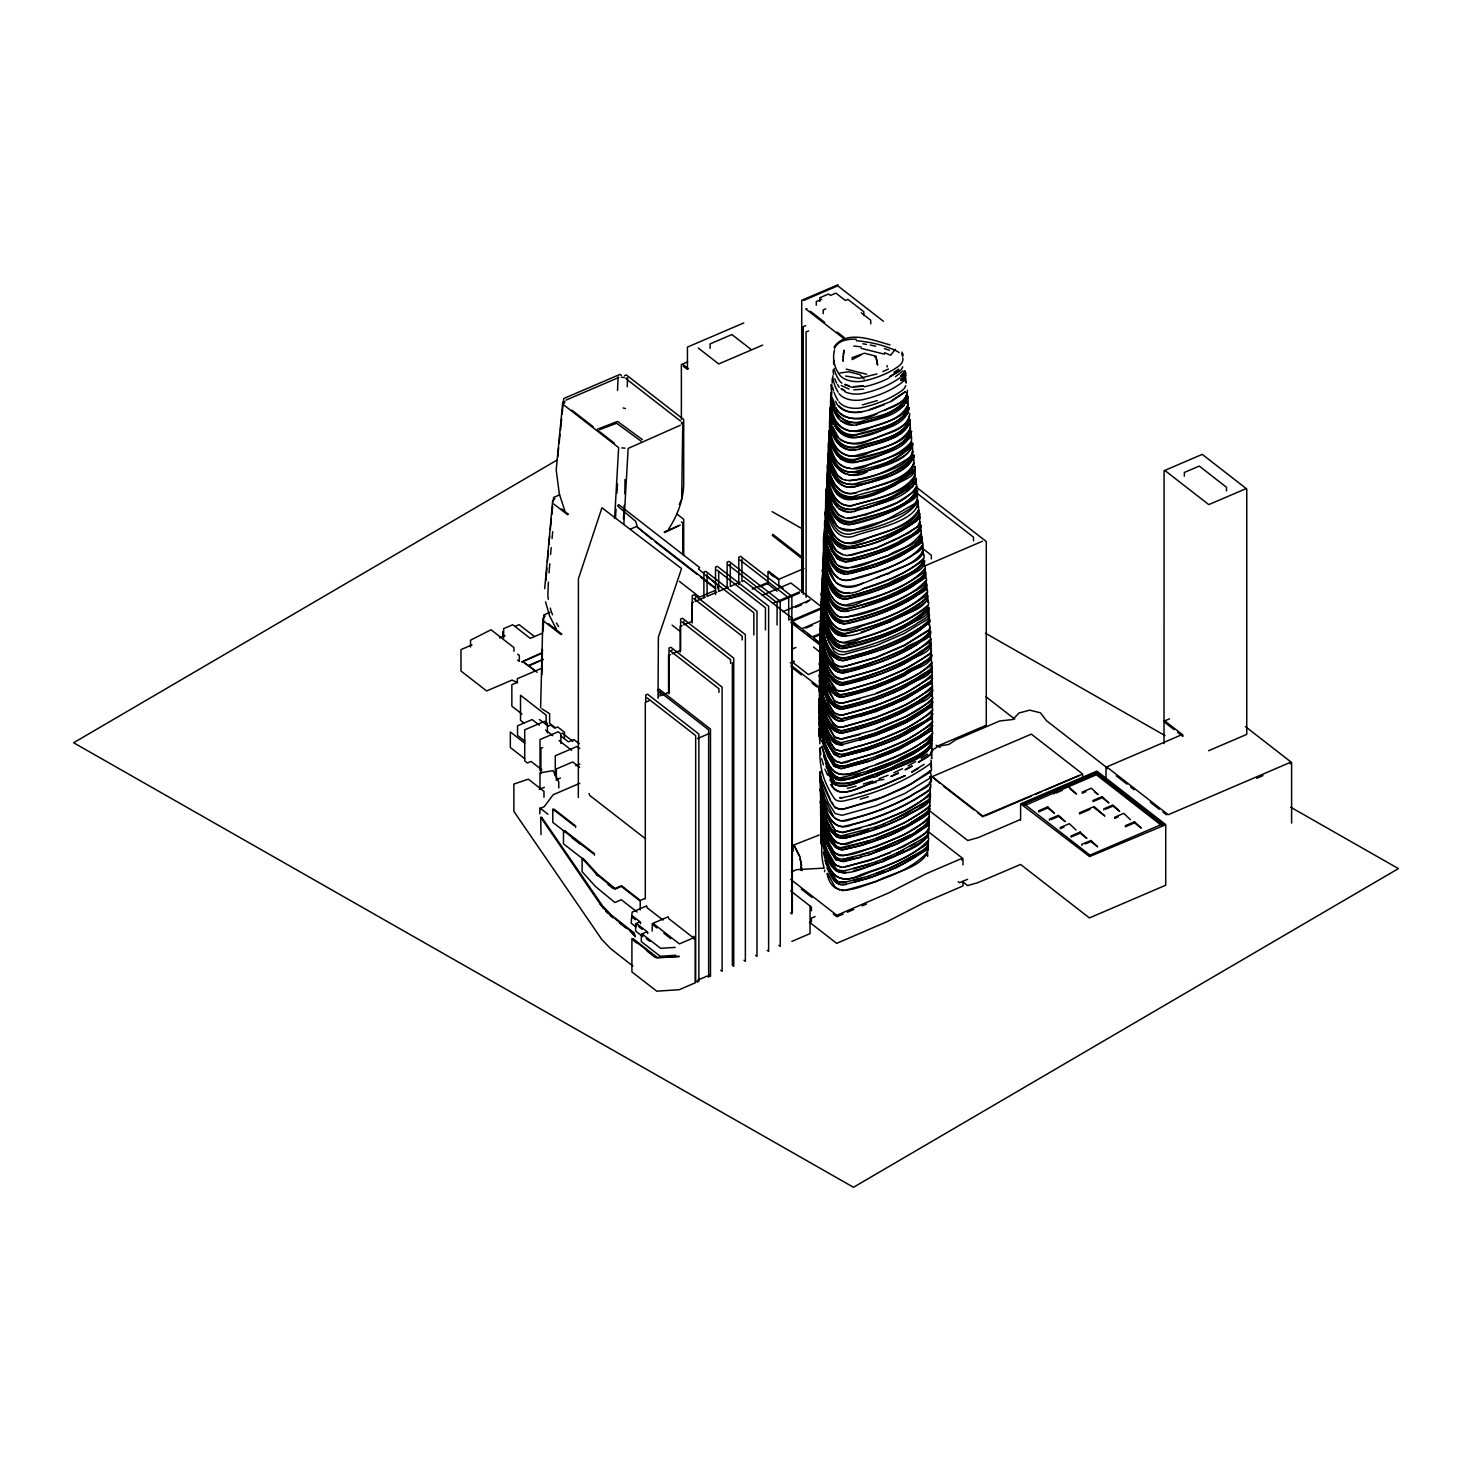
<?xml version="1.0" encoding="UTF-8"?>
<svg xmlns="http://www.w3.org/2000/svg" width="1472" height="1472" viewBox="0 0 1472 1472"><rect width="100%" height="100%" fill="white"/><g stroke="black" fill="none" stroke-linecap="round" stroke-linejoin="round"><path stroke-width="1.5" d="M800.915 869.124L800.915 866.677L800.915 870.375M540.61 707.774L542.892 618.59L545.174 615.977M541.788 674.93L542.45 649.189M820.217 623.631C820.272 641.369 820.953 678.022 842.26 682.603C868.572 676.973 894.203 667.515 917.35 653.715C921.914 649.318 932.972 647.625 930.543 639.142C907.948 661.314 872.896 671.085 842.26 678.923C824.743 676.678 823.529 649.649 820.401 636.162L820.401 639.86M819.186 688.436C820.401 705.566 821.505 737.104 841.138 742.679C873.135 735.117 909.034 724.426 932.862 701.813L931.408 706.983L905.906 722.55L876.098 735.319L841.119 744.906L835.158 743.434L828.276 732.467L823.768 722.09L820.382 709.338M820.088 658.61L819.794 669.171L819.794 665.491M820.309 646.981L820.548 657.929M820.548 635.37L820.254 645.711L820.254 642.013M821.045 618.314L820.934 622.343L820.934 618.645C823.989 631.93 825.7 661.958 844.946 660.302C874.092 652.17 908.187 643.19 929.384 621.478L929.384 625.177L927.894 623.024M823.584 568.358C820.217 587.586 820.162 629.243 844.45 633.567C868.977 628.47 892.823 619.602 914.388 606.777C919.246 602.71 929.402 600.466 927.029 592.149C906.936 613.806 872.878 622.398 844.45 629.869C826.657 629.059 824.927 602.821 822.075 589.591L821.818 599.104L821.818 595.406M819.683 688.473L819.573 692.742L819.573 689.043M823.106 566.72L823.713 579.011M823.602 557.594L823.418 564.273L823.418 560.574M824.614 521.106C824.357 538.145 825.718 570.418 848.056 571.449C869.621 567.198 890.56 559.342 909.512 548.136C914.83 544.603 923.478 541.402 921.214 533.416C907.083 553.288 873.706 560.206 850.908 567.346M824.504 538.366L823.989 552.662L823.989 548.964L825.056 557.575L827.411 566.094L834.974 580.98M824.78 532.698L824.559 541.07L824.559 537.372M826.473 498.677L826.252 506.258L826.252 500.351M827.577 476.008L828.055 484.638M829.086 430.394C827.798 446.642 832.49 473.984 853.944 471.942C872.638 466.55 902.63 461.822 911.683 443.127M829.27 442.005L829.104 448.261L829.104 444.562M831.202 390.154L831.33 385.038M830.944 407.983L832.471 418.839M831.459 398.378L831.367 401.856L831.367 398.158M843.254 356.04L843.143 361.229L843.143 359.72M905.059 376.832L905.004 371.146M905.519 379.831L905.593 372.582L905.593 374.072M906.108 382.702L905.022 375.765M911.021 435.914L911.094 433.559L911.094 437.258M917.645 501.86C905.869 521.143 871.35 528.356 850.264 534.134C832.821 535.808 828.221 513.636 826.546 500.462M845.646 555.551L851.92 555.128L876.686 547.97L908.831 532.882L919.54 525.265L919.871 513.544C907.286 533.269 873.945 539.709 852.362 546.682C835.986 551.393 828.92 532.349 826.215 519.8M923.588 560.593C918.252 573.031 899.521 576.104 888.83 583.206C874.294 588.506 859.482 595.222 843.898 596.307C822.167 588.101 821.597 554.852 825.056 535.035M928.078 607.605C906.568 629.427 871.645 639.694 841.616 645.914C821.523 636.474 820.07 605.231 822.075 585.359M929.734 628.526L929.77 627.366C931.537 640.541 911.113 641.718 904.102 649.005C884.028 658.518 862.813 667.184 840.751 670.367C819.959 658.849 818.506 625.618 822.02 604.054M931.04 652.004L931.058 650.937C932.733 664.222 911.83 665.289 904.838 672.741C884.322 682.53 862.629 691.251 840.107 694.692C820.401 683.394 818.432 652.041 820.714 631.102M931.279 657.892L931.758 654.58C931.813 666.798 912.125 667.883 905.28 675.17C885.187 685.198 863.806 692.668 841.837 697.305C823.492 694.582 822.075 666.006 819.573 651.544L820.879 661.995L827.724 682.622M928.078 845.314L928.114 840.365C911.941 858.544 884.322 866.419 861.304 874.423C837.862 886.365 830.006 873.65 823.915 852.233M928.317 835.673L928.354 834.422L928.354 838.12M930.028 797.75L930.065 796.628M930.267 796.61L928.593 800.014M931.445 758.393L931.482 757.344M932.162 737.343C924.894 747.886 909.402 752.394 898.435 759.055M931.905 758.43L931.463 754.032M932.438 737.325C916.357 754.713 890.1 762.57 867.928 770.978M543.186 629.924L543.83 614.928L549.884 612.334M617.522 390.466L618.13 376.961M627.219 386.768L627.624 377.77L625.802 378.543L680.542 421.084M614.615 518.53L618.645 447.617L563.923 405.076M615.517 518.236L616.032 509.091M616.952 493.12L617.467 483.994M623.447 518.935L624.22 505.227M624.864 493.801L624.974 479.578M623.852 523.958L628.158 448.426L680.266 425.279M820.014 737.748L819.849 743.857M820.327 771.567C819.462 789.581 823.934 837.586 852.638 824.596C875.306 818.708 897.405 810.226 917.479 798.045C922.006 794.457 935.401 790.225 929.255 782.57M820.677 771.475L820.677 781.503M820.438 777.584L821.174 801.007M820.677 779.203L820.511 784.024M820.677 789.599C820.217 807.65 820.493 845.517 843.014 849.767C873.522 842.775 905.17 832.14 929.292 811.882M821.468 813.574L821.192 819.794M822.057 820.806L821.21 843.64M821.284 842.536L822.038 834.495M821.928 837.623L821.615 842.462L821.615 838.764M821.726 844.762L822.038 839.942M544.677 588.653L552.626 501.124L554.907 498.511M545.928 580.741L546.922 567.934M547.418 561.531L548.302 550.878M548.375 582.066L547.86 595.019A37.223 18.842 68.5 0 0 548.32 599.288M549.074 572.902L549.774 563.739M548.909 544.493L549.7 535.974M550.307 529.57L551.356 518.898M550.565 554.484L551.209 547.639M552.074 538.494L552.718 531.631M562.764 402.206L556.195 469.954L559.36 494.114L564.77 510.563M551.798 514.611L552.681 506.037M553.122 501.75L553.564 497.462L559.691 494.831M557.722 456.743L558.642 447.801M559.102 443.311L560.022 434.369M560.482 429.879L561.642 418.692M562.102 414.221L563.702 398.544L620.025 374.385L621.368 375.434M681.683 498.714L682.769 423.163M819.702 735.522L820.438 730.259M822.167 822.333L821.376 830.502L821.376 826.804M821.597 843.99L822.038 840.77M831.735 391.037C827.724 408.204 833.354 437.184 856.152 434.626C873.117 428.959 906.292 426.218 908.114 404.193C900.422 422.262 873.614 426.015 856.152 430.928C841.285 433.412 831.993 418.894 831.294 405.738M830.889 403.972C827.614 420.9 833.06 449.42 855.416 447.065C871.847 441.342 908.206 437.975 909.31 415.95C906.31 429.254 887.45 431.885 876.944 437.736C865.462 441.361 851.552 447.267 840.383 439.613M830.705 413.19C826.878 430.56 831.275 461.417 854.68 459.503C871.534 453.505 908.96 450.101 910.506 427.69C901.416 446.329 873.393 450.487 854.68 455.805C838.414 458.344 830.613 440.643 829.95 427.174L829.95 430.854M831.073 415.509L830.226 425.058L830.226 421.36M843.254 354.531L844.026 350.189L843.254 357.53M829.306 437.478C826.326 454.701 830.116 485.742 853.208 484.38C870.081 478.437 911.426 473.506 912.879 451.186L911.757 455.584M829.159 446.421C825.571 464.214 828.386 497.573 852.472 496.818C869.768 490.654 912.18 485.576 914.075 462.926C906.678 479.43 882.133 483.055 866.64 489.882M829.472 448.997L828.534 459.871L828.534 456.173C829.012 471.058 838.322 491.795 856.538 486.367C875.435 479.817 903.624 475.75 913.468 457.056L913.468 460.754M828.037 460.957C825.203 477.627 829.895 507.086 851.791 505.816C866.677 500.517 918.675 492.237 914.811 470.341M828.147 468.574C824.651 486.698 826.602 521.511 851 521.695C868.241 515.697 914.719 508.852 916.449 486.422C905.28 505.577 874.497 510.71 854.367 517.5C838.378 522.597 829.785 505.466 827.558 492.366M827.632 479.651C824.725 499.818 820.75 543.922 849.528 546.572C869.878 542.671 889.64 535.219 907.506 524.676C912.99 521.346 921.012 517.758 918.822 509.919C906.513 529.276 873.798 535.569 852.638 542.432C836.574 547.05 829.582 528.411 826.933 516.065M826.013 492.752L826.694 488.98M825.737 498.419L826.418 494.574M826.602 501.805C823.05 519.358 824.614 550.749 845.701 555.294M826.602 506.129L825.7 517.868L825.7 514.17M825.185 526.074C819.297 549.682 827.338 603.299 863.457 582.728M823.768 538.108L824.927 531.65M824.228 544.033L824.982 539.746M823.731 550.62C821.854 568.358 822.646 606.519 845.83 608.764C869.216 603.998 891.958 595.516 912.511 583.317C917.553 579.471 927.121 576.84 924.784 568.652C906.734 589.83 872.473 597.926 845.83 605.066C828 604.992 825.755 579.526 823.142 566.37L823.142 570.069M823.694 559.047C820.898 577.631 821.247 617.835 845.094 621.202C869.087 616.253 892.418 607.568 913.505 595.038C918.454 591.082 928.335 588.653 925.98 580.391C907.028 601.754 872.491 610.236 845.094 617.504M822.02 594.725C819.628 613.64 820.327 653.31 843.217 658.168C868.738 652.758 893.596 643.577 916.044 630.2C921.196 626.207 932.53 623.116 928.501 614.431M822.112 598.883L821.118 616.492M821.21 612.297L822.296 606.317M820.493 642.675C818.653 661.866 819.702 700.543 841.634 706.781C868.462 701.003 894.59 691.38 918.197 677.286C922.668 672.778 933.984 671.25 931.555 662.731C918.234 678.206 894.59 685.124 875.914 693.422M820.695 652.188C818.064 672.097 819.058 711.749 841.395 718.814C868.406 712.982 894.737 703.285 918.528 689.08C922.962 684.535 934.389 683.063 931.942 674.526C908.831 696.642 873.945 706.542 843.088 714.877C830.705 717.471 828.626 700.01 823.934 692.41M820.603 663.909C817.935 683.891 818.984 723.506 841.266 730.756C868.388 724.868 894.829 715.153 918.712 700.893C923.128 696.311 934.61 694.894 932.162 686.338C908.886 708.492 873.926 718.465 842.941 726.818M820.714 666.117L819.665 680.966L819.665 677.267M819.352 682.014L820.511 675.611M819.867 682.07L820.622 677.838M564.402 403.254L564.862 401.414M681.407 423.973L681.886 422.133M679.31 504.454L681.444 499.634M834.054 347.024C846.437 329.066 873.025 340.308 890.008 344.89M834.495 348.551C837.899 340.308 848.387 338.799 856.299 339.204M826.086 512.882L826.914 511.189M904.93 371.036L901.048 376.206M904.93 373.998L901.048 379.169M904.47 375.434L900.68 380.494M903.771 379.463L905.519 375.397M904.194 379.574L905.593 375.544M904.194 381.046L905.519 378.359M907.911 398.728C891.443 415.398 845.351 439.061 833.005 406.364M906.218 403.402L907.451 400.918M908.647 412.583C892.621 427.745 844.155 455.014 832.986 420.642M911.628 441.747C897.46 457.571 874.166 463.625 853.944 468.243M912.677 445.409C893.743 462.337 835.783 494.868 829.417 448.629M913.873 457.074C892.437 476.744 828.405 508.981 828.074 453.965C828.368 468.114 835.01 489.495 852.895 487.158C870.099 481.767 910.156 475.438 913.928 454.811L913.928 457.038M914.609 470.93C896.338 485.263 860.66 508.87 837.384 494.261M914.83 484.564L915.86 480.553L915.86 484.251L914.995 482.264M916.67 501.97L917.59 500.112M918.51 519.358L919.43 515.789L919.43 519.487M919.834 517.647C899.41 535.311 870.173 548.21 842.794 548.817M920.57 529.276C902.244 546.922 875.582 554.594 851.331 561.108C838.654 564.99 831.349 552.147 828.35 541.843M921.766 540.942C902.722 558.918 875.454 566.904 850.466 573.565M923.551 558.458C907.322 574.043 884.157 581.606 863.015 588.671M926.458 587.641C904.599 606.832 874.975 616.161 847.062 623.355M928.041 605.158C905.225 624.772 874.828 634.561 845.903 641.939C833.207 645.233 829.564 629.022 825.442 620.558M931.003 770.279L911.426 783.766L883.494 796.867L843.75 808.993L838.341 808.956L834.569 806.711M929.991 783.214L930.543 781.062L930.543 784.76L930.083 783.693M929.752 789.176L930.304 786.986L930.304 790.685M929.55 805.938C908.077 824.32 879.906 834.164 852.858 841.745C833.649 852.546 826.013 827.466 822.498 813.63M929.55 809.637C906.034 829.932 874.681 839.942 844.818 847.394M868.627 854.68C889.254 846.694 914.388 839.261 928.85 822.572L929.016 829.766L927.268 832.103L903.753 846.455L876.042 858.01L845.517 866.842M927.838 847.559C907.286 865.536 879.888 874.92 853.797 882.298M668.674 528.982C678.003 514.685 684.222 497.72 683.707 480.498L683.707 419.52L626.354 374.937L624.533 375.71M895.326 349.25L890.652 355.249L884.525 352.691M902.962 370.944L895.344 376.777M900.68 376.059L903.146 373.667M901.692 380.494L904.194 378.102M905.004 391.81L890.836 401.286M905.409 391.902L891.149 401.488L869.566 409.602M909.917 438.178C890.56 450.8 863.549 468.777 839.978 458.436M929.2 629.63L904.102 645.306L875.987 657.358L844.67 666.411L838.838 666.356L834.79 663.946M930.525 653.034C905.022 672.115 874.515 683.413 843.732 690.754M930.782 658.886L904.986 674.967L875.914 687.442L843.548 696.79L838.23 696.753L834.532 694.545M928.059 811.955L929.789 808.459L929.163 813.114L922.502 818.064L890.652 835.102L861.046 845.627L840.917 850.006M927.526 823.915L929.255 821.597L929.09 816.647C914.498 833.354 889.327 840.843 868.572 848.866C851.846 855.011 831.68 862.997 826.97 838.47M927.01 835.857L928.814 832.177C924.287 848.534 896.834 853.098 883.439 861.396C868.388 864.874 851.607 876.889 836.078 871.038M927.728 836.85C905.961 853.502 879.851 863.696 853.539 870.725M921.086 851.552L927.489 846.51M926.477 847.798L928.317 844.045L928.28 847.596L926.477 850.025L896.908 867.302L869.05 878.195L846.05 884.194L839.61 884.138L835.121 881.452L825.516 862.886M541.015 834.606L540.666 817.199L600.889 905.096L609.445 914.351L632.978 932.862L634.45 935.346M927.47 754.014L921.159 758.209M929.016 784.153C903.274 802.608 873.08 814.218 842.26 820.842M928.758 790.133C903.127 808.478 873.08 820.051 842.407 826.62C826.62 824.651 824.522 801.596 820.953 789.139M928.482 799.811L904.434 814.77L883.384 823.952M921.546 839.647L927.986 834.587L928.593 828.497C922.631 839.15 907.065 842.959 896.926 849.454M894.001 372.269L898.73 369.104M900.036 370.3L889.493 376.722M900.404 370.447L889.806 376.924M903.918 405.628L884.506 416.484L856.52 424.709M909.77 457.498C890.744 469.55 868.517 481.381 845.425 480.277M913.008 486.33L886.751 501.014L865.959 508.392M914.958 503.626C892.786 515.66 864.579 536.544 838.488 527.491M916.89 520.922C894.994 534.796 869.437 548.725 842.978 548.578C829.086 544.051 826.583 524.566 825.24 511.962L826.418 520.039M925.759 601.68C906.402 615.554 884.286 625.103 861.525 631.819M918.27 762.275L930.212 754.308L933.358 749.45L937.922 746.378L949.054 744.335L955.383 739.974L999.672 720.986L1012.736 719.514L1019.066 712.982L1029.646 710.148L1040.391 712.779L1046.463 720.673L1107.183 767.887M918.602 762.459C922.962 758.724 936.615 754.86 930.709 747.15M924.232 764.318L911.738 771.935M922.852 803.73L890.578 821.008M922.392 815.635L910.395 822.958M916.118 831.238L921.914 827.54M921.454 839.445L896.926 853.153M920.975 851.35L896.908 865.076L876.061 873.374M557.115 460.018L73.6 742.753L853.484 1187.278L1398.4 868.609L1290.686 807.208M915.584 761.631L907.985 765.882M912.051 772.138L918.454 768.384M909.714 846.602L915.713 843.106M915.308 854.956L890.063 867.91M905.17 769.617L911.867 766.029M905.464 769.801L912.18 766.213M910.193 834.974L883.494 847.486L860.936 854.901M902.428 768.734L893.854 772.763M905.078 775.505L883.55 785.165L860.034 793.114M905.372 775.707L876.153 788.238L851.81 795.377M904.158 826.565L876.006 838.378M903.606 850.135L883.218 859.041M882.942 371.588L888.518 368.975M884.341 410.449C891.885 405.554 906.126 403.107 906.936 392.454C906.439 412.97 876.282 415.398 861.304 421.544C845.664 426.53 831.956 413.117 831.864 397.753M891.02 776.259L898.214 773.021M891.278 776.462L898.509 773.223M743.765 322.938L687.442 347.098L687.442 369.27M838.065 284.722L801.725 300.306L801.725 592.406M803.638 300.454L837.789 285.826L883.402 321.264M821.744 299.202L816.298 301.539L816.298 305.238M806.877 308.531L805.773 308.991L844.91 339.406M687.626 361.873L681.37 364.541L681.37 419.446M825.737 308.881L823.198 309.966L823.198 313.665M805.773 325.625L803.234 326.71L803.234 594.357M762.68 345.11L718.722 363.952L698.206 348.018M625.361 408.517L623.098 407.965M808.625 330.906L806.086 331.991L806.086 597.356M597.282 429.272L617.559 421.415L642.344 439.594M599.73 429.64L616.621 423.237L641.332 441.342M861.194 354.844L852.196 359.573L852.233 357.586L864.469 353.206L876.042 356.224L877.588 365.038L876.042 357.346L874.736 356.886M630.531 529.074L636.456 526.534L715.613 588.064M637.726 527.381L651.526 538.991M664.111 531.981L678.261 525.927M664.774 532.514L680.266 525.044M471.997 644.865L460.994 649.594L460.994 671.03L486.625 690.957L512.072 680.046L517.666 682.714M515.034 626.41L519.138 624.662L534.318 636.456M499.56 637.928L505.006 635.591M542.542 633.126L530.288 638.388L512.753 624.735L503.663 628.636L503.663 637.762M542.285 652.464L521.769 661.995L542.285 653.2M543.113 659.272L528.43 665.565L523.038 661.738L528.43 665.933L543.113 659.64M715.447 590.327L699.623 597.098L679.383 581.366M693.625 602.158L691.803 602.931L691.803 621.423L683.799 624.846L683.799 621.147M705.254 597.172L695.428 601.386L695.428 597.687M716.882 592.186L707.057 596.399L707.057 574.227M728.493 587.199L718.686 591.413L718.686 571.449M740.122 582.213L730.314 586.426L730.314 564.254L728.493 565.027L777.069 602.784L777.069 624.956M540.923 668.582L517.298 678.721L517.298 682.401L511.851 684.738L511.851 706.174L521.971 714.049M752.174 589.15L766.599 582.967L777.124 591.155M759.92 586.868L767.998 583.409L767.998 571.578L778.798 579.968L778.798 585.874M803.988 568.523L778.982 579.232L768.734 571.265L768.734 572.737M681.996 625.618L680.174 626.41L680.211 652.059M762.275 595.277L790.887 583.004L821.634 606.906M772.524 603.483L799.517 591.91M778.762 601.919L799.517 593.014M672.17 650.164L670.367 650.937L718.943 688.694L718.943 692.392M541.954 708.842L549.608 713.699L549.608 723.304L554.981 727.481M670.367 654.635L668.546 655.408L668.546 692.374L660.56 695.796L660.56 692.098M672.17 653.844L680.174 650.422M782.994 611.616L809.986 600.042L805.828 602.931M795.45 607.384L801.67 604.716M790.519 619.197L788.698 619.97L788.698 597.798L740.122 560.041M791.366 620.632L820.438 608.175L820.438 609.279L793.445 620.853M924.508 566.076L982.486 541.218M820.511 620.761L801.817 628.765L792.709 621.681L797.272 626.336M805.975 628.084L812.213 625.416M648.931 700.782L645.288 702.328L645.288 898.95M542.726 747.555L540.905 748.346L540.905 773.462M820.585 633.328L812.286 636.898L803.178 629.814L803.178 630.918M814.366 637.118L820.585 634.45M791.826 649.226L795.966 647.459M790.243 662.934L794.365 661.167M575.791 765.771L579.784 764.06M556.766 779.571L560.409 778.026M539.267 789.507L544.346 787.318M820.346 669.41L808.367 674.562L794.052 663.43L793.518 661.535M1245.496 488.888L1208.788 504.62L1165.346 470.838M579.802 783.306L553.159 794.733L544.18 806.73L541.07 808.054L541.07 809.526M697.507 738.539L709.136 733.553M936.137 745.237L940.148 747.482M936.854 746.396L986.277 725.218L986.277 541.53L916.467 487.269M644.515 898.619L640.394 900.386L621.497 885.702L615.057 888.462L597.614 874.239L583.243 858.489L583.243 859.979M639.271 922.079L635.628 923.643L635.628 931.04L642.822 936.634M646.429 932.034L641.332 934.223L641.332 941.602L660.229 956.303L675.814 955.254M791.31 871.976L796.757 869.639L824.154 868.112A191.562 110.584 0 0 1 822.038 843.99M1164.021 721.17L1169.486 718.833M984.97 815.93L1031.062 796.168M1035.258 794.365L1041.532 791.678M1045.727 789.875L1079.252 775.505M1181.574 734.822L1105.987 767.225L1105.987 779.424M1096.714 772.579L1021.862 804.687L1089.593 856.594L1164.462 825.24L1096.714 772.579L1163.193 825.13L1096.53 773.315L1023.132 804.043M1055.994 793.058L1062.214 790.39M790.519 913.008L792.341 912.217L792.341 618.424L743.765 580.667L741.943 581.44L741.943 559.268M1020.133 819.646L978.291 837.586L967.766 840.512L929.715 810.906M1085.894 791.642L1082.251 793.206L1082.251 792.083L1091.341 788.201L1098.075 794.549L1094.708 791.918M815.083 916.596L811.44 918.142L811.44 921.84M1208.604 750.738L1246.766 734.381L1246.766 488.998L1202.238 454.37L1164.076 470.727L1164.021 743.618M1051.266 819.499L1058.534 816.39L1065.268 821.634L1058.534 815.286L1049.444 819.186L1049.444 820.29M843.18 914.038L836.85 916.743L833.299 913.983M847.412 912.217L853.742 909.512M862.187 905.887L866.419 904.066M1089.924 809.434L1079.546 813.887L1079.546 812.783L1094.082 806.546L1104.883 816.04L1094.082 807.65M697.507 980.242L707.314 976.028L708.658 977.077L708.658 729.836L657.377 689.982L659.198 689.209L710.479 729.063L710.479 976.304L709.136 975.255M791.862 941.399L810.042 933.616L810.042 906.255M1063.87 827.117L1060.245 828.681L1060.245 827.577L1069.316 823.676L1076.069 830.024M1105.656 809.195L1112.924 806.086L1119.677 811.33L1112.924 804.982L1103.834 808.864L1103.834 809.986M967.582 879.299L959.578 882.74L958.235 881.691M1118.278 816.813L1114.635 818.377L1114.635 817.273L1123.725 813.372L1130.459 819.72M1085.453 843.898L1090.918 841.561L1097.652 846.805L1090.918 840.457L1081.828 844.358L1081.828 845.462M1256.665 778.32L1262.976 775.597M819.26 834.974L793.058 845.333L793.058 851.239M891.37 762.496L868.167 771.144L839.537 778.044M888.076 775.229L878.931 778.817M890.468 852.693L868.885 860.734L843.474 867.137M890.394 856.336L876.042 861.709M884.451 404.616C870.614 409.731 851.202 418.306 838.801 405.886M876.797 468.298C888.168 461.969 908.242 459.154 912.29 445.317L912.29 449.015M876.3 578.312C891.388 570.621 914.278 566.15 922.999 551.025L922.999 554.723L922.318 553.196M875.877 729.174C894.902 720.838 918.583 713.644 932.365 698.151L932.346 702.825L931.003 704.61L905.574 720.139L875.877 732.872L859.685 738.079M875.877 756.498L898.49 747.242L918.822 736.35L931.813 727.444L932.291 721.814C911.168 742.182 879.575 751.953 851.35 760.288C831.036 771.659 824.817 742.937 820.879 729.266M875.877 764.594C895.16 756.534 918.123 748.954 932.162 733.645L931.905 741.649L912.419 754.382L883.862 767.777L851.718 778.118L841.414 780.454L836.188 779.59L830.778 772.892L825.516 762.698M883.826 779.516C868.811 779.902 841.542 803.859 831.294 784.429M875.969 826.712L883.623 824.099M876.024 850.043C893.946 842.021 916.872 835.82 929.09 820.327L929.255 823.823L927.526 826.123L897.331 843.787L868.848 854.919L843.327 861.341L835.967 859.519L831.956 853.815L825.148 839.463L821.983 827.485M883.384 870.872L868.774 875.84M872.602 781.062L863.346 784.024M876.134 782.386C862.647 783.582 839.813 802.332 830.87 784.521M868.37 825.59C889.566 817.494 914.922 809.729 930.065 792.93C933.671 807.539 912.566 809.747 904.434 816.978C885.574 826.602 865.389 833.428 844.781 838.175C823.474 837.899 821.21 804.871 820.235 788.661L820.235 790.887M876.226 826.859L840.604 836.096M876.3 861.856L853.392 868.627M876.999 373.925L859.427 378.322L845.627 376.041M877.33 400.568L862.316 404.91M877.294 413.522C858.618 425.04 829.822 418.03 831.202 392.38M862.334 607.2C883.513 599.141 911.352 592.646 925.373 574.522L925.373 578.22M859.814 716.496L891.13 705.382L905.409 698.685L930.672 683.266L932.512 678.187L931.04 683.413L905.703 698.869L876.116 711.565L843.014 720.838L837.936 720.802L834.403 718.686L823.897 698.354M859.666 740.306C884.709 731.713 913.799 722.844 932.402 704.076L932.402 707.756L931.169 705.953M868.112 759.423L842.996 766.286L834.826 764.943L823.363 743.544L819.113 722.31M868.149 767.519C838.874 780.234 830.098 777.216 821.744 746.396M860.31 799.186L868.333 796.738M868.627 829.435C840.825 841.506 830.41 838.874 822.738 808.901M868.738 841.064L840.862 847.67M868.848 852.693L843.162 859.262M868.94 864.34L845.517 870.541M869.05 875.969L853.668 880.201M860.034 773.628C838.746 784.668 829.674 776.204 823.474 755.302M856.078 786.122L847.283 788.403M860.77 828.202L842.61 832.674L835.323 830.852L826.197 815.23L821.431 800.179M861.23 857.238L843.364 861.617L835.599 859.666L824.706 839.518L821.983 829.711L820.75 817.586M861.598 878.25L843.769 882.409L837.439 881.47M859.133 448.997C875.95 442.962 902.281 439.576 909.898 421.82L909.898 425.518L908.886 423.163M867.523 471.592C846.4 483.828 826.289 464.103 828.644 442.354C829.03 457.81 838.341 479.614 857.403 473.91C874.35 467.305 908.647 463.993 912.732 443.072L912.732 445.28M854.809 511.281C871.939 505.301 912.198 498.806 916.302 478.308L916.302 480.516C892.4 499.578 827.558 536.636 826.933 477.149C827.595 491.225 833.189 514.022 851.423 512.035M860.2 698.777L841.69 703.358L834.992 701.666L828.092 690.754L820.769 670.128M859.887 734.62L841.193 739.257L834.808 737.656L827.853 726.616L820.401 705.64M843.438 797.401L851.994 795.616M853.447 857.146L843.364 859.39L837.145 858.36M846.234 889.971C874.478 882.225 907.433 873.485 927.636 852.214L927.636 856.281L927.084 855.03M839.831 373.042L848.645 371.772L859.758 374.532L864.193 379.114M863.475 385.977L853.852 386.602M863.622 386.216L853.797 386.878M863.622 389.178L853.797 389.822M861.893 411.866C852.159 414 839.518 411.645 835.562 401.286M856.262 492.844C840.586 497.702 830.502 482.227 828.626 468.648M851.368 511.778L854.956 511.52M848.792 555.312L876.447 547.75L898.582 538.255L917.553 526.682L920.018 521.658C922.318 533.784 905.593 536.047 898.582 541.954C882.814 549.718 866.07 555.772 848.792 559.01C829.969 559.838 826.326 534.115 825.406 519.966L828.037 533.821M847.688 573.97L876.594 566.297L899.907 556.306L919.853 544.125L922.208 540.978L922.263 537.041C908.371 557.005 873.393 564.549 850.614 571.596C834.072 576.049 828.276 555.625 825.148 543.518M849.326 592.498C832.71 596.675 827.779 575.313 824.338 563.537M848.019 611.193C827.54 614.413 824.173 584.31 822.406 569.958C824.835 583.74 828.239 612.37 848.019 608.966C874.147 601.165 908.206 593.455 925.833 572.277C927.47 579.876 917.571 581.679 913.339 585.654C893.136 597.687 870.872 606.114 847.872 610.935C831.533 614.615 827.779 592.462 823.989 581.293M846.437 635.996C825.976 638.517 823.621 607.255 821.358 593.198L821.358 595.424M842.094 684.977C872.896 677.12 908.022 667.239 930.819 645.049L930.819 648.747L929.458 646.742M843.162 721.096C823.566 722.605 821.799 688.234 819.223 675.059C822.517 688.914 823.566 716.514 841.377 719.127C873.558 712.006 905.372 700.065 931.978 680.285L932.052 684.13L930.782 682.29M842.904 742.716C830.282 745.402 828.055 727.72 823.326 719.918M842.904 744.924C823.915 746.525 822.333 713.46 819.058 700.856M841.156 756.7C873.08 748.88 908.298 738.263 932.328 715.907L932.328 719.587L931.095 717.784M843.585 797.658L839.886 797.64M843.474 870.835L845.848 870.651M845.848 872.878C824.338 873.43 821.799 840.659 820.934 824.578L820.934 826.804M846.198 882.225L839.5 882.041M846.198 884.433C835.286 887.653 830.466 875.564 826.951 867.67M675.188 947.379L660.652 948.354L642.602 934.334L642.602 935.806M931.169 751.511L931.647 755.118L931.206 754.124M855.103 449.843C837.918 452.53 829.509 433.486 829.785 419.152C829.766 435.234 840.696 454.48 859.28 449.236C875.73 442.594 906.586 440.036 910.358 419.575C902.814 437.552 876.208 440.938 859.28 447.028C844.376 451.665 831.956 439.208 830.484 424.911M849.27 480.902C864.782 478.271 916.706 468.317 912.364 446.697M847.449 518.236L865.941 514.814L896.871 502.725L915.86 490.47L916.909 486.404L916.026 482.154M848.093 568.008C832.876 569.701 828.828 550.914 825.406 539.819M847.725 574.227C828.994 574.926 825.626 549.13 824.099 535.164L825.59 545.707L830.539 560.059M844.818 623.944C826.086 623.208 823.97 595.663 821.873 581.569C824.835 595.626 826.786 625.674 847.21 623.613C870.651 618.13 893.578 609.831 914.278 597.393C918.436 593.308 928.574 591.652 926.955 584.034C908.463 605.415 874.092 613.493 847.21 621.386C830.576 625.011 826.97 602.25 823.032 590.971M841.285 648.674C863.052 645.785 883.954 637.063 903.753 627.753C910.506 620.798 929.402 619.565 929.053 607.531C908.592 629.39 874.331 638.002 845.682 646.153C832.747 649.538 828.975 633.089 824.798 624.441M842.002 691.27L838.157 690.938M839.482 727.297L841.322 727.315M839.831 797.898L841.745 797.916M843.07 847.817L838.838 847.449M843.53 867.394C827.172 866.346 824.78 843.217 821.284 830.686M843.677 870.964L837.292 869.915M841.782 890.523L844.118 890.542M621.294 377.218L624.459 377.494M621.828 447.893L624.993 448.169M853.742 346.03L861.175 346.858M862.85 343.786L866.548 344.411M861.175 348.349L884.525 354.182M852.049 424.672L840.788 420.771M849.933 468.206C837.55 468.17 832.582 454.977 830.134 444.894M847.817 511.741L838.893 508.668M844.799 573.951L837.55 571.449L831.422 562.083M842.683 617.486C829.067 616.161 827.374 597.393 823.271 587.254M840.181 617.338C866.198 616.658 891.167 603.465 913.836 591.523C918.914 588.763 931.426 582.691 924.582 575.46M840.218 684.958C826.62 681.278 825.534 661.112 821.1 650.164M839.463 756.682C824.154 749.027 821.542 725.972 819.076 710.479M840.365 820.824L834.661 818.211M841.358 867.118L836.022 865.278M839.224 870.596L841.414 870.946M870.265 345.018L875.674 346.214M846.179 369.122L866.677 374.256M884.414 348.551L889.364 350.262M844.983 384.394L849.16 385.83M844.689 384.597L848.994 386.087M848.994 389.031L841.211 385.48M845.59 480.038C834.845 478.363 831.882 465.575 829.159 456.78M844.174 517.408L838.764 514.942L833.005 506.405M842.738 554.797L836.464 551.062L828.57 535.79M839.316 648.066C825.663 639.731 823.29 619.399 820.861 604.826C823.326 619.289 824.302 653.237 845.535 651.82C870.062 646.079 894.056 637.413 915.713 624.386C920.442 620.172 931.003 618.185 928.593 609.794C907.985 631.359 874.129 640.062 845.535 648.122C829.049 651.581 826.381 627.716 822.094 616.897M837.899 726.763C827.117 720.507 824.854 704.683 820.934 693.772M837.881 777.768C829.73 773.886 827.816 762.717 823.86 755.283M838.727 835.783C826.27 827.43 822.958 809.14 820.603 795.101M838.93 847.338L835.489 845.922M839.022 849.436L834.863 846.952L826.896 832.655M839.114 858.912C829.233 854.754 827.025 841.414 823.161 832.416M839.702 889.916L835.158 887.211L827.485 873.43M772.119 511.63L802.038 528.687M985.541 633.273L1165.033 735.595M841.45 388.645L844.799 390.65M841.082 388.81L844.523 390.853M842.278 478.878L837.678 475.309L831.349 463.073M840.273 547.639C831.956 542.193 829.472 530.95 826.657 521.99M837.697 565.156C854.202 573.252 872.528 559.654 888.462 555.57C897.497 547.915 924.637 545.376 920.92 529.442M838.286 616.382C829.711 609.574 826.786 597.338 823.713 587.236M836.262 634.101C853.981 640.798 873.19 625.95 890.174 621.938C900.772 613.419 925.87 611.395 928.004 595.792C908.316 617.467 874.405 625.71 846.437 633.77C829.858 637.137 826.675 613.953 822.554 602.821M836.74 690.147L828.681 678.629M835.25 782.35C853.889 786.692 873.338 773.021 891.112 768.2C903.072 759.221 929.807 756.498 931.997 739.57C915.75 756.516 890.063 764.87 867.965 773.131C849.068 778.927 831.993 788.845 825.958 762.643M834.937 782.405C848.314 788.182 862.905 776.038 876.134 774.309C894.921 765.882 918.988 759 932.273 743.25C925.906 762.036 891.94 767.004 876.134 776.517C862.905 778.246 848.314 790.409 834.937 784.613M835.286 784.466C848.498 789.986 862.85 777.97 875.895 776.296C894.682 767.979 918.344 760.987 931.813 745.494L931.813 749.193M837.2 846.75C826.27 836.593 821.836 820.272 820.511 805.662M837.494 869.842C829.546 864.119 826.712 853.061 823.363 844.174M837.642 881.397L831.772 874.773L825.074 860.715M861.286 312.855L870.725 320.197L870.725 323.895M810.428 311.291L824.651 322.35M837.108 332.028L844.229 337.566M1245.367 726.542L1291.606 762.496L1291.606 823.106M750.794 349.232L731.897 334.549L710.093 343.896L710.093 348.33M916.706 493.01L973.507 537.17L973.507 540.868M1174.067 729.578L1165.29 722.77L1165.29 721.28L1182.844 734.914L1182.844 736.405L1177.582 732.302M922.484 548.338L931.353 555.238L931.353 558.937M683.266 364.706L688.528 368.81M683.266 366.197L686.78 368.92M618.792 377.476L566.002 400.108M1116.218 775.781L1126.982 784.153M1130.57 786.931L1134.158 789.728M1150.313 802.277L1159.274 809.25M1162.862 812.029L1166.45 814.826M1160.157 824.394L1096.346 774.787L1024.402 805.644L1024.402 804.154L1089.979 855.14L1161.923 824.283L1161.923 825.774M985.817 696.642L1014.742 719.109M772.782 534.299L803.528 558.219M772.266 535.44L802.59 559.01M1068.451 786.618L1076.547 794.015L1070.07 788.992M571.89 410.173L593.087 426.641M598.386 430.762L614.266 443.109M770.426 574.062L773.849 576.73M783.122 588.358L779.516 585.562L779.516 587.052M676.715 513.875L683.707 519.285L683.707 555.496M681.407 521.898L682.769 522.946L682.769 554.613M821.229 643.834L813.63 637.946L813.63 639.05M807.723 634.469L810.759 636.824M815.157 640.228L818.193 642.583M790.74 622.343L821.486 646.245M716.882 570.014L765.44 607.77L765.44 629.942M813.501 647.054L820.106 652.188M705.254 575L753.83 612.757L753.83 634.929M655.15 541.806L696.918 574.264M700.543 577.079L715.061 588.377M791.071 665.326L818.892 686.964M791.071 666.816L801.504 674.93M811.937 683.045L817.162 687.093M939.854 783.38L932.678 777.069L982.873 816.095L1081.35 774.603M943.442 786.177L973.912 809.858M977.5 812.654L982.873 816.831M693.625 598.46L742.201 636.217L742.201 639.915M561.568 508.962L568.468 514.317M553.785 503.994L567.548 514.703M681.996 621.92L730.572 659.695L730.572 663.394M672.115 625.14L680.211 631.433M927.673 831.165L962.964 858.599L962.964 864.874M962.302 881.47L967.582 885.592L977.518 882.777L1020.593 864.45L1089.409 917.939L1165.714 885.224L1165.714 824.614L1096.898 771.107L1020.593 803.841L1020.593 820.088M647.11 697.857L695.686 735.632L695.686 981.014L697.029 982.063L698.85 981.29L698.85 734.05L647.57 694.195L645.766 694.968L645.766 701.831M548.43 623.686L561.844 634.119M544.162 621.478L560.942 634.524M517.592 654.157L519.34 655.5L519.34 661.406L517.592 660.063M537.078 672.262L528.982 665.97L535.458 671.379M790.648 879.354L836.85 915.271L889.18 892.694L925.465 874.037L961.694 858.489L961.694 859.961M801.302 889.106L811.974 897.405M790.63 890.873L811.44 907.065L811.44 910.763M809.453 922.19L836.666 943.35L887.101 921.656L923.625 902.906L962.964 885.942L962.964 881.746M579.269 743.728L573.859 739.533L568.413 741.87L560.538 735.742M562.157 733.056L572.902 741.41M579.784 748.549L577.079 746.451L555.275 755.798L555.275 775.744M539.414 719.532L548.173 726.138L550.712 725.052L554.76 728.198L557.667 726.947L564.42 732.191L564.42 738.098M539.286 725.162L532.091 719.569L517.555 725.806L517.555 735.411L524.75 741.005M545.578 730.057L552.773 735.65M559.066 740.545L571.67 750.334M523.958 723.046L520.518 720.36L520.518 695.244L546.149 715.171L546.149 722.862M579.637 767.335L572.7 761.944L556.361 768.954L556.361 780.344M524.731 743.176L510.342 731.989L510.342 747.518L524.731 758.706M589.113 793.482L589.665 795.377L645.619 838.874M778.89 945.337L780.252 946.386L780.252 601.22L728.971 561.347L727.15 562.138L727.15 587.291M541.843 769.819L531.042 761.429L527.418 762.974L524.713 760.877L524.713 729.836L544.695 721.28L547.4 723.378L547.4 732.982M767.262 950.323L768.623 951.372L768.623 606.206L717.342 566.334L715.521 567.125L715.521 594.559M755.633 955.31L756.994 956.358L756.994 611.193L705.714 571.32L703.892 572.111L703.892 597.264M574.374 825.847L552.791 809.066L552.791 822.37L593.161 853.594M744.004 960.296L745.366 961.345L745.366 634.653L694.085 594.78L692.263 595.571L692.263 623.006M547.934 814.255L539.819 807.944L539.819 813.869M571.725 837.531L580.446 844.321M693.33 937.756L668.766 918.675L668.233 916.78L652.243 923.625L652.243 931.022M662.97 920.074L647.183 907.801L646.631 905.906L632.114 912.143L631.175 923.183L636.033 926.955M582.673 858.746L563.463 843.824L563.463 830.521M720.746 970.269L722.108 971.318L722.108 687.111L670.827 647.257L669.006 648.03L669.006 693.864M608.046 884.488L613.309 888.591M637.1 912.014L621.313 899.742L614.873 902.502L595.498 886.53L582.102 871.645L582.102 858.342L596.841 874.515L614.873 889.198L621.313 886.438L640.21 901.122L640.21 909.99M656.954 927.912L653.513 925.226L653.513 923.735L679.42 943.883L693.956 937.646L693.956 939.118M663.872 933.266L670.772 938.639M635.481 919.742L632.114 917.13L632.114 915.658L640.541 922.19L640.541 923.68M638.701 926.624L642.289 929.421M646.208 938.602L649.814 941.418M619.436 922.926L626.575 928.482M630.145 931.261L635.352 936.799L634.266 933.046L611.45 915.142L602.655 906.016L541.659 817.254L541.659 818.726M636.548 942.834L633.107 940.166L633.107 938.694L657.156 957.389L679.218 956.432L656.751 957.941L631.911 938.639L631.911 971.906L656.751 991.19L679.218 989.699L695.207 982.836L695.207 937.756L693.33 936.284L692.594 938.069M646.852 950.857L655.445 957.536M632.978 966.129L610.696 948.704L601.827 939.504L513.875 811.422L513.875 784.061L528.319 779.166L543.978 791.347L543.978 797.254M612.738 917.7L610.199 915.529M703.745 573.362L698.482 568.946L699.623 567.548L618.663 504.602L617.522 506.018L635.683 521.364L637.192 526.222M707.241 576.306L715.999 583.648M596.289 874.442L597.614 875.73M607.826 913.302L605.618 911.021M922.006 551.669C924.986 553.95 924.894 559.268 921.803 561.421C904.158 574.08 883.991 582.783 863.218 588.91C836.593 602.913 826.749 580.244 823.97 556.95M923.294 563.574C926.146 565.763 926.072 570.878 923.11 572.958C904.93 585.985 884.157 594.946 862.776 601.257C839.242 614.321 827.89 597.595 823.805 575.405M926.845 599.214C929.347 601.183 929.274 605.746 926.698 607.605C907.046 621.681 884.617 631.378 861.525 638.186C835.967 652.059 827.761 633.88 822.333 610.972M927.857 611.082L929.458 615.572L927.71 619.123L903.974 633.622L876.263 645.49L843.272 654.727L838.966 654.359L834.514 651.71L828.846 642.27L821.91 622.748M928.685 622.877L930.23 627.348L928.538 630.77L904.415 645.49L876.226 657.579L842.794 666.963L838.672 666.595L834.385 664.056L828.626 654.451L821.56 634.598M929.513 634.745L930.985 639.124L929.384 642.399L904.838 657.377L876.19 669.668L842.315 679.181L838.359 678.831L834.238 676.384L828.386 666.632L821.21 646.447M930.083 646.613L931.518 650.918L929.954 654.102L905.133 669.245L876.171 681.665L843.879 690.994L836.464 690.368L834.146 688.565L828.239 678.702L820.99 658.297M930.617 658.462L931.997 662.694L930.488 665.804L918.528 673.771L891.259 687.755L876.153 693.662L843.382 702.843L838.138 702.788L834.477 700.617M931.04 670.294L932.402 674.507L930.911 677.525L905.648 692.962L876.134 705.603L841.45 715.374L833.998 712.816L827.982 702.77L820.585 681.978M835.949 582.618C851.846 593.713 872.675 576.914 888.941 573.675C897.386 565.966 926.882 562.93 922.76 547.179M931.279 682.143L932.622 686.32L931.15 689.301L905.758 704.794L876.116 717.508L843.088 727.058L837.715 727.002L833.962 724.776L827.908 714.693L820.493 693.809M931.5 693.974L932.825 698.133L931.371 701.077L905.887 716.643L876.116 729.413L841.138 738.981L834.348 736.644L823.768 716.165L820.842 705.603M931.022 694.122L932.273 695.943L932.273 692.245C908.923 714.398 873.926 724.426 842.849 732.78C827.025 734.491 825.7 709.946 820.898 699.697M931.5 705.806L932.825 709.946L931.371 712.89L905.887 728.456L876.116 741.226L841.193 751.07L834.808 749.469L830.705 743.544L823.326 728.051L820.401 717.471M931.426 717.618L932.751 721.777L931.298 724.739L905.832 740.287L876.116 753.038L841.23 762.864L834.826 761.263L830.705 755.32L825.424 745.071L820.419 729.284M931.279 729.45C937.094 737.178 923.33 740.876 919.043 744.666C903.017 754.253 885.868 762.11 867.928 767.28C838.709 779.994 830.631 776.885 822.186 746.359M931.022 729.597L932.273 731.418L932.273 727.72L930.893 730.517L918.786 738.576L891.186 752.726L867.891 761.41L841.193 768.494L834.366 766.139L828.313 756.056L822.149 740.453M929.789 770.776L931.242 775.1L929.66 778.338L904.986 793.408L876.171 805.754L842.168 815.304L835.158 813.556L828.313 802.755L822.333 787.594L819.812 772.119M929.531 776.664C936.045 786.876 916.67 790.464 911.407 795.782C892.915 806.067 872.951 813.482 852.509 818.8C826.491 830.705 820.566 790.354 819.886 772.929M927.949 812.066L929.531 816.61L927.802 820.143L904.029 834.661L876.263 846.566L843.217 855.821L838.93 855.453L834.495 852.822L826.528 838.543L821.873 823.805M926.366 847.467L928.078 849.97M835.912 857.44L825.056 837.31L821.063 818.818M836.022 868.977L827.135 853.834L822.535 839.279M836.133 880.495L825.424 860.715M603.594 908.684L600.042 903.808M834.403 781.466L825.958 766.323M832.968 784.834L829.822 779.571M831.441 801.835L833.538 805.074M833.63 816.592L824.486 798.505L820.824 783.214M834.826 844.91L826.804 830.521L822.094 815.654M834.992 864.211L827.135 850.135L822.535 835.581M835.029 869.952L825.332 851.184M835.82 407.394C842.904 423.734 864.266 418.471 877.054 413.301C887.414 408.075 907.838 404.929 907.378 390.209M838.598 418.508L833.446 408.517L831.57 401.175M838.286 437.442L832.747 426.696M837.991 456.375L832.048 444.894L829.914 434.958M836.409 492.642L830.668 481.252L827.503 465.557C827.982 479.67 834.09 501.768 852.159 499.597C867.358 497.002 882.041 491.611 895.859 484.858C902.373 479.67 916.614 477.314 915.124 466.55L915.124 468.777C894.829 485.447 834.624 521.603 828.35 472.346M837.182 506.883L833.17 500.204L828.276 486.404M836.869 525.817L829.509 511.557L827.006 500.48M836.262 563.684L828.11 547.915L824.835 531.576L824.835 535.256M835.176 632.96L825.645 614.523L822.535 601.165M833.649 662.032L824.78 644.57L821.008 626.502M828.607 684.664L833.538 692.889M833.483 698.961L824.099 680.487L819.904 659.622L819.904 663.32M828.018 771.438L834.017 781.466M828.442 773.591L834.44 783.582M828.018 773.665L834.017 783.674M556.49 623.006L558.606 626.612M556.379 629.078L549.645 616.014L545.56 601.882M830.521 800.179L822.682 781.687M827.485 775.063L824.909 769.138M827.043 873.503C832.49 901.563 858.93 886.659 876.318 881.562C890.174 872.657 929.439 867.155 927.875 846.29M799.167 855.968L794.181 845.535L800.05 856.888L801.835 870.614L801.835 869.142M901.968 352.066L903.219 354.936M901.545 353.63L902.759 356.445M907.47 399.409C912.382 418.471 881.36 422.096 869.106 428.352C853.263 436.301 832.453 428.591 831.294 409.326M909.917 423.053C914.057 442.925 881.029 446.182 868.204 453.063C851.718 461.785 831.202 452.695 830.226 433.062M911.131 434.884C916.118 454.646 879.814 458.491 867.744 465.41C850.926 474.536 830.613 464.71 829.693 444.912M913.578 458.528C917.369 480.479 870.651 486.514 856.097 492.586C837.77 497.996 828.81 476.781 828.239 461.969M913.762 470.433L914.664 472.494M917.24 493.985C920.534 515.77 868.351 523.811 853.65 530.214C833.612 535.385 826.491 509.698 826.086 494.555M916.21 494.077L917.038 495.99L917.038 492.292C905.464 511.594 874.442 516.856 853.944 523.738C841.469 527.583 832.361 516.617 829.73 505.485M917.866 499.891C920.846 521.806 868.13 529.957 853.226 536.452C833.115 541.512 826.307 515.439 825.81 500.351M918.473 505.798C921.858 526.13 877.956 531.981 865.039 539.506C844.781 550.749 828.699 537.335 826.473 516.083M917.442 505.908L918.234 507.748L918.234 501.823M919.89 529.552L920.607 531.226M922.134 541.273C926.127 549.038 915.805 553.03 910.837 556.342C892.124 567.585 871.387 575.092 850.19 580.042C829.748 584.163 825.093 555.57 823.823 540.96M921.104 541.365L921.803 542.984M923.551 565.009L924.195 566.481L924.195 562.782C907.304 583.482 874 590.861 848.737 598.478C835.949 602.214 830.466 587.622 826.951 578.22M926.882 588.561C927.986 590.934 927.949 594.43 925.538 596.05C906.366 609.794 884.47 619.252 861.911 625.894C836.722 639.326 828.074 622.104 822.793 599.122M925.925 588.653L926.495 589.978M835.102 405.757L832.287 397.44M929.678 635.867L930.157 636.953L930.157 633.254C908.39 655.095 874.037 664.35 844.394 672.538C827.558 674.838 825.958 649.17 821.394 638.314M930.856 659.511L931.316 660.523L931.316 656.843C904.894 676.182 873.65 688.142 841.837 695.097C830.098 695.851 828.478 679.917 823.75 672.354M931.371 671.342L931.794 672.318L932.254 666.374C932.254 678.61 912.401 679.696 905.556 687.038C885.279 697.158 863.696 704.683 841.542 709.394C823.253 706.431 821.873 677.801 819.334 663.283L821.1 676.016M832.25 504.657L828 492.329L827.117 485.171L827.117 488.87M931.003 765.863L931.482 766.967M930.838 765.955L931.279 766.967M930.01 789.507L930.488 794.089L928.85 796.26L904.581 811.09L876.208 823.253L842.573 832.416L835.691 830.686L831.68 824.927L824.67 810.207L821.063 795.082M929.513 801.338L929.991 805.975L928.335 808.202L904.305 822.885L876.245 834.918L842.922 844.247L835.434 842.37L831.367 836.574L824.412 821.965L820.842 806.969M928.832 813.262L929.329 814.402M928.501 825.001L929.053 826.252M928.335 825.093L928.85 826.27M928.004 836.832C931.555 844.818 920.166 847.541 915.639 851.442C901.03 860.31 885.242 867.118 868.995 872.381C843.732 884.598 829.38 880.642 823.455 852.27M927.342 848.755L927.875 849.988M824.191 648.416C829.932 669.926 840.273 676.734 860.734 666.374C884.543 657.837 913.652 649.87 930.617 631.01C932.181 638.756 921.251 639.915 917.35 644.313C894.884 657.818 869.989 666.834 844.542 672.778C824.283 674.213 822.738 642.086 820.125 628.102L820.125 630.329M823.934 660.394C829.822 681.959 839.758 689.043 860.476 678.5C884.654 669.907 913.891 661.701 931.261 642.804C931.39 654.966 911.83 656.089 905.004 663.32C885.095 673.238 863.917 680.653 842.15 685.234C823.731 682.732 822.278 654.212 819.812 639.805L821.542 652.335M824.283 668.546L827.798 676.605M823.547 684.296C828.202 692.226 830.65 709.743 843.346 706.91C874.681 699.439 905.74 687.939 931.702 668.509L931.776 669.65C906.218 690.46 873.393 701.684 841.487 709.136C826.197 707.977 825.442 684.609 820.658 673.845M826.252 831.018L822.609 819.518M826.326 836.85L822.314 823.768M717.582 585.93L718.152 589.15M821.67 726.469L827.871 742.109L833.943 752.247L841.211 754.75L868.112 747.61L898.785 735.632L925.41 720.728L931.334 716.606L932.788 713.644L931.334 718.814L898.785 737.84L868.112 749.837L839.39 756.958L833.943 754.455L823.345 733.939L819.554 718.042L819.058 698.63L820.566 709.394M821.707 740.49L827.89 756.13L833.943 766.25L841.248 768.752L868.112 761.631L898.766 749.653L931.261 730.664L932.714 725.475C911.72 746.194 879.741 755.817 851.35 763.986C827.687 775.873 822.498 739.238 819.554 723.966M823.4 764.943L821.652 758.65M823.805 846.345L824.817 849.565M824.743 870.062L824.596 871.755M800.05 858.378L801.651 865.702M831.202 421.158L832.232 424.856M830.76 421.194C831.809 440.643 852.49 449.034 868.646 440.717C881.894 434.148 908.187 431.59 909.77 413.706M829.601 456.743L830.778 460.957M827.282 496.082C829.601 509.091 837.991 526.608 854.091 521.769C874.11 515.09 906.642 509.238 917.498 490.047C918.804 501.069 903.771 503.166 897.202 508.668C882.482 515.899 866.842 521.603 850.687 524.474C832.306 526.24 827.209 502.798 826.381 488.759L829.233 503.682M827.798 539.856L825.369 527.786M825.332 551.65C828.607 563.316 833.741 584.016 850.043 579.802C873.669 572.534 907.359 565.285 922.392 545.155L922.392 548.854M824.081 567.254C827.614 578.919 832.269 600.594 848.884 596.51C873.779 589.002 908.371 581.256 924.637 560.538C925.41 572.203 907.911 573.73 901.25 580.134C883.844 588.763 865.334 595.35 846.253 599.104C827.485 599.122 824.798 572.369 822.977 558.366L826.344 576.012M822.774 610.935L824.909 618.645M823.713 666.485L820.143 647.882L820.143 651.581M823.363 690.313L819.72 671.361L819.72 675.059M820.438 697.507C825.24 708.014 826.786 732.798 842.996 730.811C874.129 722.366 909.512 712.448 932.714 690C932.659 702.273 912.695 703.322 905.814 710.718C885.371 720.93 863.604 728.53 841.248 733.277C823.032 730.075 821.67 701.426 819.113 686.835L820.622 697.562M820.842 717.434C823.29 728.898 828.092 739.993 835.176 749.322C842.959 753.627 851.791 747.132 859.685 746.212C884.93 737.822 913.56 728.658 932.365 709.982C933.248 723.046 913.174 724.721 905.574 731.97C888.334 740.747 870.026 747.316 851.313 752.192C827.632 764.078 822.48 727.407 819.536 712.135M820.99 776.554L823.842 786.858L831.018 801.909L835.102 807.797L842.021 809.526L876.171 799.922L905.114 787.502L929.918 772.358L931.463 770.316L931.279 763.269M821.542 803.859C823.786 815.58 828.423 827.025 835.746 836.464C843.585 841.119 852.656 834.918 860.66 833.778C884.562 825.626 912.585 817.236 929.807 798.854L929.807 802.553M823.418 844.726L821.394 834.403L821.137 813.648L822.057 822.112M820.566 715.65L819.518 706.762L819.518 710.461M820.566 721.574L819.076 706.781M820.585 727.481L819.554 718.612M820.603 733.406L819.094 718.612M820.438 735.19L819.039 711.05M820.842 754.51L820.051 748.144M820.714 798.818L821.983 806.049M822.094 811.955L820.99 803.583M821.284 810.63L822.204 817.862M821.174 822.535L822.167 828.037M821.744 834.366L822.646 841.487M832.103 389.326L831.478 384.358L831.478 386.566M832.011 403.365L830.907 395.95C830.3 410.412 839.96 427.745 856.575 424.966C873.595 419.686 904.139 416.613 907.985 396.078L907.985 398.305M830.981 419.299L830.521 415.564L830.521 419.262M829.343 454.627L828.81 450.358L828.81 454.057M826.454 512.219L825.976 508.374L825.976 512.072M825.056 549.516L824.265 543.168L824.265 546.866M823.492 585.378L822.572 577.962L822.572 581.661M822.057 605.102L821.56 601.22L821.56 604.918M822.057 612.941L821.321 607.034L821.321 610.733M821.836 640.504L820.566 630.31L820.566 634.009M820.677 691.656L819.628 683.155L819.628 686.854M820.585 703.469L819.518 694.95L819.518 698.63M819.61 730.462L820.07 735.779M819.168 730.462L820.07 739.478M819.242 734.197L819.702 739.496M821.063 798.781L820.566 784.907L820.566 788.587M820.401 801.909L821.394 812.875M820.64 813.832L821.634 824.743M821.321 825.755L821.744 830.668M821.321 829.435L821.854 836.611M821.542 837.66L821.965 842.536M821.1 837.678L821.965 846.234M821.21 841.414L821.634 846.271M821.431 831.698L821.266 820.806L821.266 824.504M821.67 843.622L821.505 832.784L821.505 836.482M821.026 812.544L821.082 817.53M819.518 718.741L819.554 722.31M819.554 728.824L819.702 740.103M820.75 819.794L820.585 806.619M819.242 736.405L819.113 722.918M1290.337 763.876L1290.337 762.386L1168.253 814.734L1107.257 767.335L1107.257 768.807M1226.507 490.949L1226.507 487.269L1199.238 466.072L1184.353 472.457L1184.353 476.155M1082.619 778.412L1082.619 773.978L1031.338 734.123L931.408 776.958L931.408 781.393M1053.915 792.856L1053.915 793.96M929.568 804.779L929.568 808.478M907.525 398.323L907.525 402.022M906.2 381.414L906.2 382.886M905.151 374.09L905.151 378.525M904.544 371.183L904.544 372.655M887.101 365.498L887.101 366.988M863.825 315.45L863.825 311.751L847.909 299.386L845.37 300.472L835.912 293.13L830.466 295.467L828.57 293.995L819.849 297.73L819.849 301.429M831.643 392.362L831.643 396.06M829.38 438.766L829.38 442.465M827.963 467.765L827.963 471.463M822.075 589.591L822.075 593.29M821.155 836.556L821.155 838.764M820.695 812.599L820.695 814.826M820.456 800.639L820.456 802.847M819.646 731.106L819.646 734.786M819.499 700.856L819.499 704.536M819.021 705.125L819.021 707.333M819.058 716.974L819.058 719.182M819.186 728.879L819.186 731.087M791.862 914.057L791.862 596.234L740.6 556.361L738.778 557.152L738.778 584.605M732.375 662.602L732.375 965.282L733.737 966.331L733.737 658.113L682.456 618.258L680.634 619.031L680.634 650.974M658.738 692.87L658.738 696.569M658.039 698.225L658.37 637.229L681.554 568.578L601.938 507.766L578.422 578.754L578.33 797.456M647.698 933.616L647.698 932.144L636.898 923.754L636.898 925.226M594.43 855.177L594.43 853.705L564.733 830.631L564.733 832.103M575.644 827.43L575.644 825.958L554.042 809.177L554.042 810.649M560.887 743.47L560.887 733.866L558.182 731.768L540.022 739.551L540.022 770.592M558.771 787.851L558.771 781.926L553.012 770.647L539.985 772.874L539.985 788.826M542.69 621.074L542.69 631.782M513.93 651.305L513.93 647.606L491.004 629.777L470.543 640.173L470.543 647.018M502.78 631.672L502.78 635.959M820.327 747.537A207.515 119.802 0 0 0 834.532 798.744A6.974 4.03 0 0 0 843.585 800.989A207.515 119.802 0 0 0 929.807 764.023A6.974 4.03 0 0 0 930.838 760.049M834.146 368.497A82.763 47.785 0 0 0 839.408 380.586A19.21 11.095 0 0 0 841.855 383.125M833.63 364.338A82.763 47.785 0 0 1 833.741 360.162M852.822 387.302A19.21 11.095 0 0 1 849.638 386.676M888.83 378.12A82.763 47.785 0 0 1 864.34 386.823M902.686 366.804A19.21 11.095 0 0 1 901.306 369.582M838.175 392.196A90.583 52.293 0 0 1 832.784 375.82M839.114 393.613A18.437 10.654 0 0 0 863.034 399.593A90.583 52.293 0 0 0 900.68 383.456A18.437 10.654 0 0 0 903.146 381.064M839.206 387.302A87.97 50.802 0 0 1 837.476 384.523M836.703 383.106A87.97 50.802 0 0 1 834.826 378.819M833.612 374.44A87.97 50.802 0 0 1 833.06 370.024M900.036 377.678A87.97 50.802 0 0 1 863.475 393.355A18.694 10.801 0 0 1 844.983 391.791M834.495 350.06A82.763 47.785 0 0 0 839.408 374.642A19.21 11.095 0 0 0 864.34 380.862A82.763 47.785 0 0 0 898.73 366.123A19.21 11.095 0 0 0 902.759 357.954M856.299 340.713A82.763 47.785 0 0 1 895.62 350.538A19.21 11.095 0 0 1 899.098 352.618M837.918 400.292A95.79 55.31 0 0 1 834.127 392.564M833.612 390.982A95.79 55.31 0 0 1 832.821 387.798M832.214 382.978A95.79 55.31 0 0 1 832.342 378.157M905.666 385.627A17.922 10.341 0 0 1 901.986 390.54A95.79 55.31 0 0 1 862.169 407.615A17.922 10.341 0 0 1 838.911 401.801M552.534 614.799A37.223 18.842 68.5 0 1 550.252 608.138M826.933 491.004L826.822 494.666L826.822 490.967M909.162 407.818C901.195 426.273 873.742 430.155 855.839 435.197C839.813 437.846 830.76 421.378 830.337 407.56C829.196 423.954 841.984 442.594 860.163 436.779C876.024 430.376 905.961 427.874 909.162 407.818M911.554 431.314C902.943 450.119 872.859 454.756 854.367 460.074C837.752 462.65 829.932 444.47 829.214 430.762C828.423 446.826 839.61 467.507 858.415 461.693C875.435 454.811 907.175 452.198 911.554 431.314M915.253 474.683C904.562 493.782 871.902 499.891 851.736 505.558C834.587 507.619 829.03 486.827 827.669 473.561C827.282 489.035 835.231 514.151 855.232 508.742C871.847 501.639 913.615 497.021 915.253 474.683M921.067 527.51L918.565 532.588L888.297 549.534L864.358 558.035L845.333 561.77L837.458 559.047L831.33 549.792L825.682 533.876L824.67 523.554C826.326 537.814 831.919 563.776 851.497 559.139C873.411 552.239 908.114 544.99 921.067 525.283L921.067 527.51M927.544 598.037L927.544 601.735L927.544 598.037M929.844 621.46C908.187 643.742 873.025 653.071 843.033 660.836C824.467 658.978 822.866 630.697 820.493 616.437C823.51 629.979 825.461 660.302 845.094 658.334C874.294 650.109 908.794 641.222 929.844 619.234L929.844 621.46M1047.733 806.895L1038.643 810.778L1038.643 811.9L1047.733 807.999L1054.486 813.243L1047.733 806.895M1102.123 796.591L1093.052 800.474L1093.052 801.596L1102.123 797.695L1108.876 802.939L1102.123 796.591M1080.117 832.066L1071.027 835.967L1071.027 837.071L1080.117 833.17L1086.87 838.414L1080.117 832.066M1134.507 821.762L1125.436 825.663L1125.436 826.767L1134.507 822.866L1141.26 828.11L1134.507 821.762"/></g></svg>
